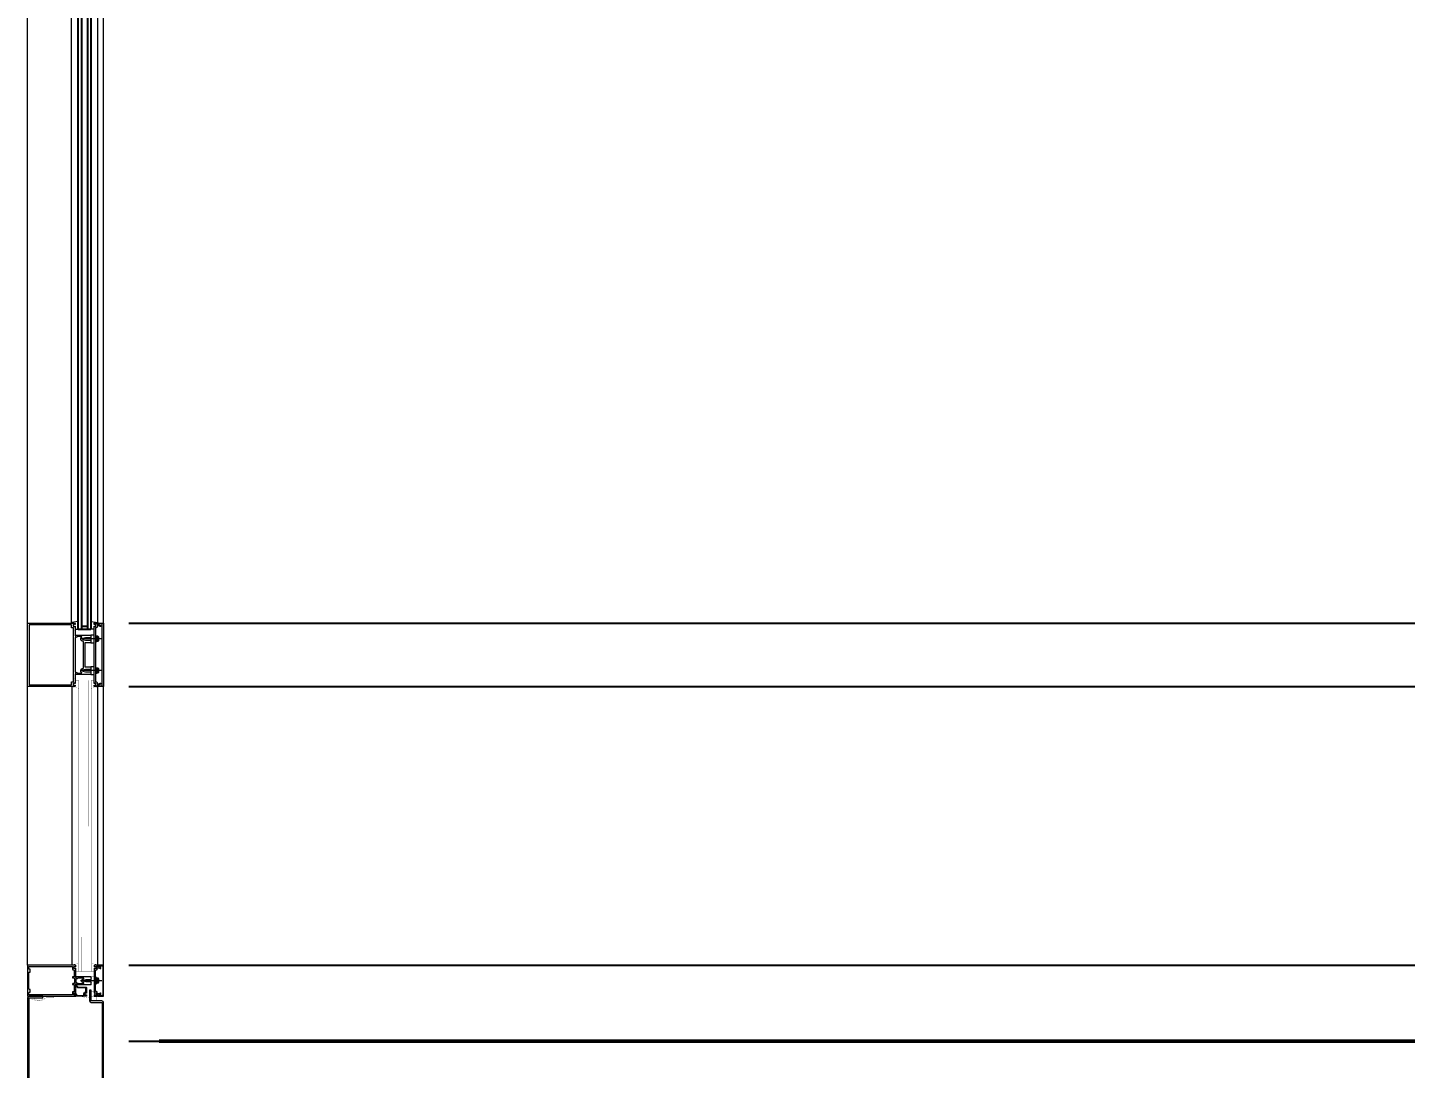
# Model space of a CAD drawing. Header units: inches. Extents: x 3850 to 5846, y -3 to 909.
# Drawn here: x 5628.9 to 5737.7, y 246.9 to 329 of the extents above; entities that cross this region are included whole.
import ezdxf

# ---------------------------------------------------------------- set-up
doc = ezdxf.new("R2010")
doc.units = ezdxf.units.IN
doc.header["$LTSCALE"] = 0.5
doc.header["$MEASUREMENT"] = 0
doc.layers.get('0').update_dxf_attribs({"lineweight": 18})
doc.layers.get('Defpoints').update_dxf_attribs({"color": 140, "lineweight": 18})
for name, color, linetype, lineweight in [('A-Anno-Dims', 211, 'Continuous', 18), ('A-Detl-Fine', 90, 'Continuous', 18), ('A-Detl-Medm', 31, 'Continuous', 25), ('A-Detl-Thin', 150, 'Continuous', 18), ('A-Detl-Wide', 213, 'Continuous', 50)]:
    doc.layers.add(name, color=color, linetype=linetype, lineweight=lineweight)
doc.styles.add('Arch-Dim', font='romans.shx', dxfattribs={"width": 0.75})
doc.dimstyles.new('Aec-Arch-I-96', dxfattribs={"dimscale": 96, "dimtxt": 0.09375, "dimasz": 0.0625, "dimexe": 0.0625, "dimexo": 0.0625, "dimgap": 0.03125, "dimtad": 1, "dimdec": 4, "dimzin": 3, "dimdsep": 46, "dimlunit": 4, "dimtxsty": 'Arch-Dim', "dimblk": 'ARCHTICK', "dimcen": 0.09375, "dimazin": 2, "dimtfac": 0.75, "dimtdec": 4, "dimtix": 1, "dimtmove": 2, "dimatfit": 2, "dimfxl": 1, "dimtolj": 1, "dimtzin": 0, "dimarcsym": 0})

# ---------------------------------------------------------------- blocks, each defined once
blk = doc.blocks.new('_ArchTick')
at = {"color": 0, "linetype": 'ByBlock', "const_width": 0.15}
blk.add_lwpolyline([(-0.5, -0.5), (0.5, 0.5)], dxfattribs=at)
blk = doc.blocks.new('*D236')
at = {"layer": 'A-Anno-Dims', "color": 0, "lineweight": -2, "transparency": 16777216}
for p, q in [((5636.92, 249), (5796.92, 249)), ((5794.92, 57), (5794.92, 249)), ((5748.92, 57), (5796.92, 57))]:
    blk.add_line(p, q, dxfattribs=at)
at = {"layer": 'Defpoints', "color": 0, "transparency": 16777216}
for p in [(5634.92, 249), (5794.92, 249), (5746.92, 57)]:
    blk.add_point(p, dxfattribs=at)
at = {"layer": 'A-Anno-Dims', "color": 0, "lineweight": -2, "transparency": 16777216, "xscale": 2, "yscale": 2, "zscale": 2}
for p, rotation in [((5794.92, 249), 90), ((5794.92, 57), 270)]:
    blk.add_blockref('_ArchTick', p, dxfattribs=dict(at, rotation=rotation))
at = {"layer": 'A-Anno-Dims', "color": 0, "transparency": 16777216, "insert": (5792.13, 153), "char_height": 3, "attachment_point": 5, "rotation": 90, "style": 'Arch-Dim'}
blk.add_mtext('\\A1;16\'-0"', dxfattribs=at)
blk = doc.blocks.new('*D237')
at = {"layer": 'A-Anno-Dims', "color": 0, "lineweight": -2, "transparency": 16777216}
for p, q in [((5636.92, 409), (5796.92, 409)), ((5794.92, 249), (5794.92, 409)), ((5636.92, 249), (5796.92, 249))]:
    blk.add_line(p, q, dxfattribs=at)
at = {"layer": 'Defpoints', "color": 0, "transparency": 16777216}
for p in [(5634.92, 409), (5794.92, 409), (5634.92, 249)]:
    blk.add_point(p, dxfattribs=at)
at = {"layer": 'A-Anno-Dims', "color": 0, "lineweight": -2, "transparency": 16777216, "xscale": 2, "yscale": 2, "zscale": 2}
for p, rotation in [((5794.92, 409), 90), ((5794.92, 249), 270)]:
    blk.add_blockref('_ArchTick', p, dxfattribs=dict(at, rotation=rotation))
at = {"layer": 'A-Anno-Dims', "color": 0, "transparency": 16777216, "insert": (5792.13, 329), "char_height": 3, "attachment_point": 5, "rotation": 90, "style": 'Arch-Dim'}
blk.add_mtext('\\A1;13\'-4"', dxfattribs=at)
blk = doc.blocks.new('*D263')
at = {"layer": 'A-Detl-Wide', "color": 0, "lineweight": -2, "transparency": 16777216}
for p, q in [((5636.92, 356), (5784.92, 356)), ((5782.92, 356), (5782.92, 282)), ((5636.92, 282), (5784.92, 282))]:
    blk.add_line(p, q, dxfattribs=at)
at = {"layer": 'Defpoints', "color": 0, "transparency": 16777216}
for p in [(5634.92, 356), (5634.92, 282), (5782.92, 282)]:
    blk.add_point(p, dxfattribs=at)
at = {"layer": 'A-Detl-Wide', "color": 0, "lineweight": -2, "transparency": 16777216, "xscale": 2, "yscale": 2, "zscale": 2}
for p, rotation in [((5782.92, 356), 90), ((5782.92, 282), 270)]:
    blk.add_blockref('_ArchTick', p, dxfattribs=dict(at, rotation=rotation))
at = {"layer": 'A-Detl-Wide', "color": 0, "transparency": 16777216, "insert": (5780.13, 319), "char_height": 3, "attachment_point": 5, "rotation": 90, "style": 'Arch-Dim'}
blk.add_mtext('\\A1;6\'-2"', dxfattribs=at)
blk = doc.blocks.new('*D264')
at = {"layer": 'A-Detl-Wide', "color": 0, "lineweight": -2, "transparency": 16777216}
for p, q in [((5782.92, 282), (5782.92, 284)), ((5636.92, 282), (5784.92, 282)), ((5782.92, 282), (5782.92, 277)), ((5636.92, 277), (5784.92, 277)), ((5782.92, 277), (5782.92, 275))]:
    blk.add_line(p, q, dxfattribs=at)
at = {"layer": 'Defpoints', "color": 0, "transparency": 16777216}
for p in [(5634.92, 282), (5634.92, 277), (5782.92, 277)]:
    blk.add_point(p, dxfattribs=at)
at = {"layer": 'A-Detl-Wide', "color": 0, "lineweight": -2, "transparency": 16777216, "xscale": 2, "yscale": 2, "zscale": 2}
for p, rotation in [((5782.92, 282), 270), ((5782.92, 277), 90)]:
    blk.add_blockref('_ArchTick', p, dxfattribs=dict(at, rotation=rotation))
at = {"layer": 'A-Detl-Wide', "color": 0, "transparency": 16777216, "insert": (5780.13, 279.5), "char_height": 3, "attachment_point": 5, "rotation": 90, "style": 'Arch-Dim'}
blk.add_mtext('\\A1;5"', dxfattribs=at)
blk = doc.blocks.new('*D265')
at = {"layer": 'A-Detl-Wide', "color": 0, "lineweight": -2, "transparency": 16777216}
for p, q in [((5636.92, 277), (5784.92, 277)), ((5782.92, 277), (5782.92, 255)), ((5636.92, 255), (5784.92, 255))]:
    blk.add_line(p, q, dxfattribs=at)
at = {"layer": 'Defpoints', "color": 0, "transparency": 16777216}
for p in [(5634.92, 277), (5634.92, 255), (5782.92, 255)]:
    blk.add_point(p, dxfattribs=at)
at = {"layer": 'A-Detl-Wide', "color": 0, "lineweight": -2, "transparency": 16777216, "xscale": 2, "yscale": 2, "zscale": 2}
for p, rotation in [((5782.92, 277), 90), ((5782.92, 255), 270)]:
    blk.add_blockref('_ArchTick', p, dxfattribs=dict(at, rotation=rotation))
at = {"layer": 'A-Detl-Wide', "color": 0, "transparency": 16777216, "insert": (5780.13, 266), "char_height": 3, "attachment_point": 5, "rotation": 90, "style": 'Arch-Dim'}
blk.add_mtext('\\A1;1\'-10"', dxfattribs=at)
blk = doc.blocks.new('*D266')
at = {"layer": 'A-Detl-Wide', "color": 0, "lineweight": -2, "transparency": 16777216}
for p, q in [((5636.92, 255), (5784.92, 255)), ((5782.92, 255), (5782.92, 249)), ((5742.42, 249), (5784.92, 249))]:
    blk.add_line(p, q, dxfattribs=at)
at = {"layer": 'Defpoints', "color": 0, "transparency": 16777216}
for p in [(5634.92, 255), (5740.42, 249), (5782.92, 249)]:
    blk.add_point(p, dxfattribs=at)
at = {"layer": 'A-Detl-Wide', "color": 0, "lineweight": -2, "transparency": 16777216, "xscale": 2, "yscale": 2, "zscale": 2}
for p, rotation in [((5782.92, 255), 90), ((5782.92, 249), 270)]:
    blk.add_blockref('_ArchTick', p, dxfattribs=dict(at, rotation=rotation))
at = {"layer": 'A-Detl-Wide', "color": 0, "transparency": 16777216, "insert": (5780.13, 252), "char_height": 3, "attachment_point": 5, "rotation": 90, "style": 'Arch-Dim'}
blk.add_mtext('\\A1;6"', dxfattribs=at)
blk = doc.blocks.new('*D267')
at = {"layer": 'A-Detl-Wide', "color": 0, "lineweight": -2, "transparency": 16777216}
for p, q in [((5742.42, 249), (5784.92, 249)), ((5782.92, 249), (5782.92, 243)), ((5636.92, 243), (5784.92, 243))]:
    blk.add_line(p, q, dxfattribs=at)
at = {"layer": 'Defpoints', "color": 0, "transparency": 16777216}
for p in [(5740.42, 249), (5634.92, 243), (5782.92, 243)]:
    blk.add_point(p, dxfattribs=at)
at = {"layer": 'A-Detl-Wide', "color": 0, "lineweight": -2, "transparency": 16777216, "xscale": 2, "yscale": 2, "zscale": 2}
for p, rotation in [((5782.92, 249), 90), ((5782.92, 243), 270)]:
    blk.add_blockref('_ArchTick', p, dxfattribs=dict(at, rotation=rotation))
at = {"layer": 'A-Detl-Wide', "color": 0, "transparency": 16777216, "insert": (5780.13, 246), "char_height": 3, "attachment_point": 5, "rotation": 90, "style": 'Arch-Dim'}
blk.add_mtext('\\A1;6"', dxfattribs=at)

msp = doc.modelspace()

# ---------------------------------------------------------------- linework, layer by layer
at = {"layer": 'A-Detl-Fine'}
for p, q in [((5632.3805, 282.06037), (5632.38024, 355.94371)), ((5634.46001, 282.06037), (5634.45975, 355.94371)), ((5632.6705, 281.52037), (5632.9205, 281.52037)), ((5634.76476, 280.74998), (5633.07095, 280.74998)), ((5634.17001, 281.52037), (5633.92001, 281.52037)), ((5634.33904, 281.00679), (5634.29904, 281.00679)), ((5634.29904, 281.00679), (5634.29904, 280.50679)), ((5634.33904, 281.00679), (5634.33904, 280.50679)), ((5634.47872, 280.9597), (5634.33904, 280.9597)), ((5634.47872, 280.85825), (5634.33904, 280.85825)), ((5634.47872, 280.65533), (5634.33904, 280.65533)), ((5634.50135, 280.94338), (5634.48265, 280.94338)), ((5634.48265, 280.94338), (5634.48265, 280.57019)), ((5634.51365, 280.90897), (5634.51365, 280.6046)), ((5634.33904, 280.50679), (5634.29904, 280.50679)), ((5634.47872, 280.55387), (5634.33904, 280.55387)), ((5634.50135, 280.57019), (5634.48265, 280.57019)), ((5634.33904, 278.50679), (5634.29904, 278.50679)), ((5634.29904, 278.50679), (5634.29904, 278.00679)), ((5634.33904, 278.50679), (5634.33904, 278.00679)), ((5634.47872, 278.4597), (5634.33904, 278.4597)), ((5634.76476, 278.24998), (5633.07095, 278.24998)), ((5634.33904, 278.00679), (5634.29904, 278.00679)), ((5634.47872, 278.35825), (5634.33904, 278.35825)), ((5634.47872, 278.15533), (5634.33904, 278.15533)), ((5634.47872, 278.05387), (5634.33904, 278.05387)), ((5634.48265, 278.44338), (5634.48265, 278.07019)), ((5634.50135, 278.44338), (5634.48265, 278.44338)), ((5634.50135, 278.07019), (5634.48265, 278.07019)), ((5634.51365, 278.40897), (5634.51365, 278.1046)), ((5632.43796, 255.05899), (5632.43835, 276.94097)), ((5632.43835, 276.94097), (5632.43835, 276.99998)), ((5634.4701, 255.05899), (5634.47049, 276.94097)), ((5634.47049, 276.94097), (5634.47049, 277.00176)), ((5632.43796, 255.05899), (5632.43796, 254.99998)), ((5634.4701, 255.05899), (5634.4701, 254.9982)), ((5634.78144, 253.77844), (5633.08763, 253.77844)), ((5634.35572, 254.03525), (5634.31572, 254.03525)), ((5634.31572, 254.03525), (5634.31572, 253.53525)), ((5634.35572, 253.53525), (5634.31572, 253.53525)), ((5634.35572, 254.03525), (5634.35572, 253.53525)), ((5634.4954, 253.98816), (5634.35572, 253.98816)), ((5634.4954, 253.88671), (5634.35572, 253.88671)), ((5634.4954, 253.68379), (5634.35572, 253.68379)), ((5634.4954, 253.58233), (5634.35572, 253.58233)), ((5634.49933, 253.97184), (5634.49933, 253.59865)), ((5634.51803, 253.97184), (5634.49933, 253.97184)), ((5634.51803, 253.59865), (5634.49933, 253.59865)), ((5634.53033, 253.93743), (5634.53033, 253.63306)), ((5633.29302, 252.49791), (5633.29302, 252.55655))]:
    msp.add_line(p, q, dxfattribs=at)
for points in [[(5632.9205, 282.1369), (5632.3805, 282.06037), (5632.3805, 282.00037), (5632.49613, 282.00037)], [(5633.92001, 282.1369), (5634.46001, 282.06037), (5634.46001, 282.00037), (5634.34438, 282.00037)]]:
    msp.add_lwpolyline(points, dxfattribs=at)
for points in [[(5634.17025, 281.06298), (5633.92025, 281.06298), (5633.92025, 280.43698), (5634.17025, 280.43698)], [(5634.17025, 278.56298), (5633.92025, 278.56298), (5633.92025, 277.93698), (5634.17025, 277.93698)]]:
    msp.add_lwpolyline(points, close=True, dxfattribs=at)
at = {"layer": 'A-Detl-Fine', "const_width": 0.01111}
for points in [[(5632.72174, 277.46867), (5632.96605, 277.46867)], [(5634.1871, 277.46867), (5633.94278, 277.46867)], [(5632.96605, 276.86619), (5632.43835, 276.94097)], [(5633.94278, 276.86619), (5634.47049, 276.94097)], [(5632.96566, 255.13377), (5632.43796, 255.05899)], [(5632.72135, 254.53129), (5632.96566, 254.53129)], [(5633.94239, 255.13377), (5634.4701, 255.05899)], [(5634.18671, 254.53129), (5633.94239, 254.53129)], [(5633.94264, 254.08431), (5634.18693, 254.08431)], [(5634.18693, 253.47257), (5633.94264, 253.47257)], [(5629.22137, 252.34039), (5629.22418, 252.35311), (5629.23186, 252.36332), (5629.24327, 252.36951)], [(5629.25167, 252.31008), (5629.2364, 252.31423), (5629.22552, 252.32511), (5629.22137, 252.34039)], [(5629.24326, 252.36951), (5629.50824, 252.43529)], [(5629.79636, 252.24492), (5629.71795, 252.24913), (5629.6404, 252.26148), (5629.56456, 252.28155), (5629.49129, 252.3089), (5629.42145, 252.34311)], [(5629.51658, 252.41829), (5629.42239, 252.34302)], [(5629.50824, 252.43527), (5629.50906, 252.43544), (5629.50992, 252.43556), (5629.51076, 252.43561)], [(5629.51076, 252.43561), (5629.51562, 252.43429), (5629.51908, 252.43083), (5629.52039, 252.42598)], [(5629.52039, 252.42598), (5629.51993, 252.42305), (5629.51861, 252.42042), (5629.51656, 252.41831)], [(5630.36169, 252.49486), (5630.31694, 252.44954), (5630.26862, 252.40831), (5630.21709, 252.37132), (5630.1627, 252.33875), (5630.10581, 252.31075), (5630.04678, 252.28748), (5629.98596, 252.2691), (5629.92371, 252.25577), (5629.86039, 252.24766), (5629.79636, 252.24492)], [(5630.40988, 252.45736), (5630.36605, 252.41263), (5630.31887, 252.3714), (5630.26867, 252.33384), (5630.21576, 252.3001), (5630.16047, 252.27034), (5630.1031, 252.24472), (5630.04398, 252.22341), (5629.98343, 252.20655), (5629.92177, 252.19432), (5629.8593, 252.18686), (5629.79636, 252.18433)], [(5630.01909, 252.49634), (5630.01909, 252.52664)], [(5630.3619, 252.49634), (5630.01909, 252.49634)], [(5630.04939, 252.55692), (5630.03412, 252.55278), (5630.02325, 252.5419), (5630.01911, 252.52664)], [(5630.04939, 252.55692), (5630.99631, 252.55692)], [(5630.99631, 252.45919), (5630.40997, 252.45919)], [(5630.99631, 252.55692), (5630.99631, 252.45919)], [(5633.29302, 252.55655), (5633.40601, 252.55655)], [(5633.82072, 252.42311), (5633.29302, 252.49791)], [(5633.57641, 253.02561), (5633.82072, 253.02561)], [(5634.18718, 252.90911), (5633.94286, 252.90911)], [(5633.94286, 252.5573), (5634.18718, 252.5573)], [(5634.38348, 252.37798), (5634.38622, 252.44095), (5634.39445, 252.50331), (5634.40817, 252.56446)], [(5634.40817, 252.1915), (5634.39445, 252.25265), (5634.38622, 252.31501), (5634.38348, 252.37798)], [(5629.25783, 252.31068), (5629.25584, 252.31037), (5629.25375, 252.31016), (5629.25167, 252.31008)], [(5629.33079, 252.32881), (5629.25786, 252.3107)], [(5629.79636, 252.18433), (5629.72606, 252.18762), (5629.65599, 252.19726), (5629.58675, 252.2129), (5629.51898, 252.23423), (5629.45328, 252.26089), (5629.39029, 252.29255), (5629.3306, 252.32888)]]:
    msp.add_lwpolyline(points, dxfattribs=at)
at = {"layer": 'A-Detl-Fine', "linetype": 'Continuous', "const_width": 0.01111}
for points in [[(5633.94264, 254.02324), (5633.94264, 254.08431)], [(5633.94264, 253.47257), (5633.94264, 253.53366)]]:
    msp.add_lwpolyline(points, dxfattribs=at)
at = {"layer": 'A-Detl-Fine'}
for centre, radius, start, end in [((5634.45934, 280.90897), 0.05431, 290.9107, 69.0893), ((5634.3488, 280.75679), 0.16485, 322.0123, 37.9877), ((5634.45934, 280.6046), 0.05431, 290.9107, 69.0893), ((5634.45934, 278.40897), 0.05431, 290.9107, 69.0893), ((5634.3488, 278.25679), 0.16485, 322.0123, 37.9877), ((5634.45934, 278.1046), 0.05431, 290.9107, 69.0893), ((5634.47602, 253.93743), 0.05431, 290.9107, 69.0893), ((5634.36548, 253.78525), 0.16485, 322.0123, 37.9877), ((5634.47602, 253.63306), 0.05431, 290.9107, 69.0893)]:
    msp.add_arc(centre, radius, start, end, dxfattribs=at)
at = {"layer": 'A-Detl-Medm', "linetype": 'Continuous'}
for p, q in [((5632.92025, 281.49998), (5632.91999, 356.47141)), ((5633.16999, 356.49133), (5633.17025, 281.49998)), ((5633.67025, 281.49998), (5633.66999, 356.49133)), ((5633.91999, 356.49133), (5633.92025, 281.49998)), ((5633.17025, 281.74998), (5633.67025, 281.74998)), ((5633.17025, 281.49998), (5632.92025, 281.49998)), ((5633.67025, 281.49998), (5633.17025, 281.49998)), ((5633.92025, 281.49998), (5633.67025, 281.49998))]:
    msp.add_line(p, q, dxfattribs=at)
at = {"layer": 'A-Detl-Medm', "linetype": 'Continuous', "const_width": 0.01111}
for points in [[(5632.96581, 277.48859), (5632.96542, 254.51137)], [(5632.96581, 277.48859), (5633.94303, 277.48859)], [(5633.2101, 277.48859), (5633.20951, 254.51137)], [(5633.69813, 254.51137), (5633.69871, 277.48859)], [(5633.94244, 254.51137), (5633.94303, 277.48859)], [(5633.2101, 277.2443), (5633.69871, 277.2443)], [(5633.20971, 254.75567), (5633.69832, 254.75567)], [(5632.96542, 254.51137), (5633.94264, 254.51137)]]:
    msp.add_lwpolyline(points, dxfattribs=at)
at = {"layer": 'A-Detl-Thin'}
for p, q in [((5628.91957, 281.99998), (5628.92001, 401.9566)), ((5634.92025, 281.99998), (5634.91986, 401.95663)), ((5628.91954, 254.99998), (5628.92008, 276.99969)), ((5634.48637, 277.00002), (5634.4568, 277.00803)), ((5634.48637, 276.99998), (5634.48637, 277.00002)), ((5634.91986, 254.99998), (5634.92025, 276.99998)), ((5632.70157, 254.99998), (5628.91971, 254.99998)), ((5628.91971, 254.99998), (5628.91971, 252.55692)), ((5629.01744, 254.7459), (5629.01744, 254.90225)), ((5629.01744, 254.90225), (5632.4475, 254.90225)), ((5629.01748, 254.7459), (5629.01744, 254.7459)), ((5629.02546, 254.71632), (5629.01748, 254.7459)), ((5629.04649, 254.69528), (5629.02546, 254.71632)), ((5629.07608, 254.68728), (5629.04649, 254.69528)), ((5629.07608, 254.68726), (5629.07608, 254.68728)), ((5629.13471, 254.68726), (5629.07608, 254.68726)), ((5629.13471, 254.45761), (5629.13471, 254.68726)), ((5632.4475, 254.90225), (5632.4475, 254.90223)), ((5632.4475, 254.90223), (5632.46228, 254.89824)), ((5632.46228, 254.89824), (5632.4728, 254.88773)), ((5632.4728, 254.88773), (5632.47679, 254.87294)), ((5632.47679, 254.87294), (5632.47681, 254.87294)), ((5632.47681, 254.87294), (5632.47681, 254.6726)), ((5632.47681, 254.6726), (5632.47682, 254.6726)), ((5632.47682, 254.6726), (5632.4795, 254.66275)), ((5632.4795, 254.66275), (5632.4865, 254.65575)), ((5632.4865, 254.65575), (5632.49635, 254.65309)), ((5632.49635, 254.65309), (5632.49635, 254.65305)), ((5632.49635, 254.65305), (5632.59896, 254.65305)), ((5632.57453, 254.78108), (5632.57453, 254.86707)), ((5632.57453, 254.86707), (5632.57455, 254.86707)), ((5632.57455, 254.78108), (5632.57453, 254.78108)), ((5632.57455, 254.86707), (5632.5812, 254.89172)), ((5632.5812, 254.75642), (5632.57455, 254.78108)), ((5632.5812, 254.89172), (5632.59873, 254.90926)), ((5632.59873, 254.73889), (5632.5812, 254.75642)), ((5632.59873, 254.90926), (5632.62339, 254.91592)), ((5632.62339, 254.73223), (5632.59873, 254.73889)), ((5632.59896, 254.65305), (5632.59896, 254.08431)), ((5632.62339, 254.91592), (5632.63366, 254.91592)), ((5632.62339, 254.73221), (5632.62339, 254.73223)), ((5632.63366, 254.73221), (5632.62339, 254.73221)), ((5632.63366, 254.91592), (5632.63366, 254.9159)), ((5632.63366, 254.9159), (5632.65656, 254.91289)), ((5632.63368, 254.73223), (5632.63366, 254.73221)), ((5632.6566, 254.73526), (5632.63368, 254.73223)), ((5632.65656, 254.91289), (5632.67772, 254.90409)), ((5632.67777, 254.74407), (5632.6566, 254.73526)), ((5632.67772, 254.90409), (5632.69602, 254.88998)), ((5632.69607, 254.75821), (5632.67777, 254.74407)), ((5632.69602, 254.88998), (5632.69607, 254.89)), ((5632.69607, 254.89), (5632.70666, 254.88564)), ((5632.70666, 254.7625), (5632.69607, 254.75815)), ((5632.69607, 254.75815), (5632.69607, 254.75821)), ((5632.70157, 254.99994), (5632.70157, 254.99998)), ((5632.71142, 254.99728), (5632.70157, 254.99994)), ((5632.70666, 254.88564), (5632.71665, 254.88977)), ((5632.71665, 254.75838), (5632.70666, 254.7625)), ((5632.71842, 254.99028), (5632.71142, 254.99728)), ((5632.71665, 254.88977), (5632.72108, 254.9003)), ((5632.72108, 254.74785), (5632.71665, 254.75838)), ((5632.72108, 254.98043), (5632.71842, 254.99028)), ((5632.72112, 254.98043), (5632.72108, 254.98043)), ((5632.72108, 254.9003), (5632.72112, 254.9003)), ((5632.72112, 254.74785), (5632.72108, 254.74785)), ((5632.72112, 254.9003), (5632.72112, 254.98043)), ((5632.72112, 254.40387), (5632.72112, 254.74785)), ((5634.42736, 254.94134), (5634.42734, 254.94134)), ((5634.42734, 254.94134), (5634.42734, 254.9218)), ((5634.42734, 254.9218), (5634.42738, 254.9218)), ((5634.43538, 254.97091), (5634.42736, 254.94134)), ((5634.42738, 254.9218), (5634.43271, 254.90208)), ((5634.43271, 254.90208), (5634.44672, 254.88807)), ((5634.45641, 254.99193), (5634.43538, 254.97091)), ((5634.44672, 254.88807), (5634.46643, 254.88274)), ((5634.48598, 254.99994), (5634.45641, 254.99193)), ((5634.46643, 254.88274), (5634.48614, 254.88808)), ((5634.91986, 254.99998), (5634.48598, 254.99998)), ((5634.48598, 254.99998), (5634.48598, 254.99994)), ((5634.48614, 254.88808), (5634.50015, 254.90209)), ((5634.50015, 254.90209), (5634.50549, 254.9218)), ((5634.50549, 254.9218), (5634.5055, 254.9218)), ((5634.5055, 254.9218), (5634.5055, 254.9511)), ((5634.5055, 254.9511), (5634.86122, 254.9511)), ((5634.86122, 254.9511), (5634.86122, 252.60578)), ((5634.91986, 252.55692), (5634.91986, 254.99998)), ((5629.01744, 253.15791), (5629.01744, 254.39897)), ((5629.01744, 254.39897), (5629.01748, 254.39897)), ((5629.01748, 254.39897), (5629.02546, 254.42856)), ((5629.02546, 254.42856), (5629.04649, 254.44959)), ((5629.04649, 254.44959), (5629.07608, 254.45759)), ((5629.07608, 254.45759), (5629.07608, 254.45761)), ((5629.07608, 254.45761), (5629.13471, 254.45761)), ((5632.47684, 254.06477), (5632.47681, 254.06477)), ((5632.47681, 254.06477), (5632.47681, 254.02567)), ((5632.47681, 254.02567), (5632.47682, 254.02567)), ((5632.47684, 253.53121), (5632.47681, 253.53121)), ((5632.47681, 253.53121), (5632.47681, 253.49212)), ((5632.47681, 253.49212), (5632.47682, 253.49212)), ((5632.47682, 254.02567), (5632.4795, 254.01583)), ((5632.47682, 253.49212), (5632.4795, 253.48227)), ((5632.47951, 254.07461), (5632.47684, 254.06477)), ((5632.47951, 253.54106), (5632.47684, 253.53121)), ((5632.4795, 254.01583), (5632.4865, 254.00883)), ((5632.4795, 253.48227), (5632.4865, 253.47527)), ((5632.4865, 254.08162), (5632.47951, 254.07461)), ((5632.4865, 253.54806), (5632.47951, 253.54106)), ((5632.49635, 254.08429), (5632.4865, 254.08162)), ((5632.4865, 254.00883), (5632.49635, 254.00617)), ((5632.49635, 253.55074), (5632.4865, 253.54806)), ((5632.4865, 253.47527), (5632.49635, 253.47261)), ((5632.59896, 254.08431), (5632.49635, 254.08431)), ((5632.49635, 254.08431), (5632.49635, 254.08429)), ((5632.49635, 254.00617), (5632.49635, 254.00615)), ((5632.49635, 254.00615), (5632.62339, 254.00615)), ((5632.62339, 253.55076), (5632.49635, 253.55076)), ((5632.49635, 253.55076), (5632.49635, 253.55074)), ((5632.49635, 253.47261), (5632.49635, 253.47257)), ((5632.49635, 253.47257), (5632.59896, 253.47257)), ((5632.59896, 253.47257), (5632.59896, 252.90383)), ((5632.62339, 254.00615), (5632.62339, 253.55076)), ((5632.70646, 254.38921), (5632.72112, 254.40387)), ((5632.72112, 254.37455), (5632.70646, 254.38921)), ((5632.72112, 254.03546), (5632.72112, 254.37455)), ((5632.72245, 254.03053), (5632.72112, 254.03546)), ((5632.78561, 253.92796), (5632.72112, 253.92796)), ((5632.72112, 253.92796), (5632.72112, 253.62894)), ((5632.72112, 253.62894), (5632.78561, 253.62894)), ((5632.72112, 253.52144), (5632.72245, 253.52637)), ((5632.72112, 253.18234), (5632.72112, 253.52144)), ((5632.72596, 254.02703), (5632.72245, 254.03053)), ((5632.72245, 253.52637), (5632.72596, 253.52987)), ((5632.73088, 254.02569), (5632.72596, 254.02703)), ((5632.72596, 253.52987), (5632.73088, 253.53121)), ((5632.72892, 253.40417), (5632.72892, 253.51166)), ((5632.72892, 253.51166), (5632.72894, 253.51166)), ((5632.72894, 253.51166), (5632.73161, 253.52151)), ((5632.73088, 254.02567), (5632.73088, 254.02569)), ((5632.78561, 254.02567), (5632.73088, 254.02567)), ((5632.73088, 253.53121), (5632.78561, 253.53121)), ((5632.73161, 253.52151), (5632.73861, 253.52852)), ((5632.73861, 253.52852), (5632.74846, 253.53119)), ((5632.74846, 253.53119), (5632.74846, 253.53121)), ((5632.74846, 253.53121), (5632.76801, 253.53121)), ((5632.76801, 253.53121), (5632.76801, 253.53117)), ((5632.76801, 253.53117), (5632.77786, 253.52851)), ((5632.77786, 253.52851), (5632.78486, 253.52151)), ((5632.78486, 253.52151), (5632.78752, 253.51166)), ((5632.78561, 253.62894), (5632.78559, 253.62892)), ((5632.78559, 253.62892), (5632.82429, 253.62175)), ((5632.79054, 254.02703), (5632.78561, 254.02571)), ((5632.78561, 254.02571), (5632.78561, 254.02567)), ((5632.78565, 253.92798), (5632.78561, 253.92796)), ((5632.78561, 253.53121), (5632.78561, 253.53119)), ((5632.78561, 253.53119), (5632.79054, 253.52987)), ((5632.82434, 253.93518), (5632.78565, 253.92798)), ((5632.78752, 253.51166), (5632.78756, 253.51166)), ((5632.78756, 253.51166), (5632.78756, 253.40417)), ((5632.79404, 254.03053), (5632.79054, 254.02703)), ((5632.79054, 253.52987), (5632.79404, 253.52637)), ((5632.79536, 254.03546), (5632.79404, 254.03053)), ((5632.79404, 253.52637), (5632.79536, 253.52144)), ((5632.79538, 254.03546), (5632.79536, 254.03546)), ((5632.79536, 253.52144), (5632.79538, 253.52144)), ((5632.79539, 254.07455), (5632.79538, 254.07455)), ((5632.79538, 254.07455), (5632.79538, 254.03546)), ((5632.79538, 253.52144), (5632.79538, 253.48235)), ((5632.79538, 253.48235), (5632.79539, 253.48235)), ((5632.79674, 254.07947), (5632.79539, 254.07455)), ((5632.79539, 253.48235), (5632.79674, 253.47743)), ((5632.80024, 254.08297), (5632.79674, 254.07947)), ((5632.79674, 253.47743), (5632.80024, 253.47394)), ((5632.80516, 254.08431), (5632.80024, 254.08297)), ((5632.80024, 253.47394), (5632.80516, 253.47261)), ((5633.94264, 254.08431), (5632.80516, 254.08431)), ((5632.80516, 253.47261), (5632.80516, 253.47257)), ((5632.80516, 253.47257), (5633.94264, 253.47257)), ((5632.82429, 253.62175), (5632.85734, 253.60153)), ((5632.85738, 253.95543), (5632.82434, 253.93518)), ((5632.85734, 253.60153), (5632.88134, 253.57034)), ((5632.88136, 253.98664), (5632.85738, 253.95543)), ((5632.88134, 253.57034), (5632.88136, 253.5703)), ((5632.88136, 253.9866), (5632.88136, 253.98664)), ((5633.3343, 253.9866), (5632.88136, 253.9866)), ((5632.88136, 253.5703), (5633.3343, 253.5703)), ((5633.18251, 253.8033), (5633.19942, 253.85022)), ((5633.18251, 253.75359), (5633.18251, 253.8033)), ((5633.19942, 253.70666), (5633.18251, 253.75359)), ((5633.19942, 253.85022), (5633.23325, 253.88879)), ((5633.23325, 253.66809), (5633.19942, 253.70666)), ((5633.23325, 253.88879), (5633.284, 253.91343)), ((5633.284, 253.64345), (5633.23325, 253.66809)), ((5633.2816, 253.79552), (5633.30929, 253.81903)), ((5633.2816, 253.76136), (5633.2816, 253.79552)), ((5633.30929, 253.73785), (5633.2816, 253.76136)), ((5633.28399, 253.91345), (5633.34188, 253.92895)), ((5633.284, 253.91343), (5633.28399, 253.91345)), ((5633.34188, 253.62793), (5633.28399, 253.64345)), ((5633.28399, 253.64345), (5633.284, 253.64345)), ((5633.30929, 253.81905), (5633.52243, 253.87617)), ((5633.30929, 253.81903), (5633.30929, 253.81905)), ((5633.30929, 253.73783), (5633.30929, 253.73785)), ((5633.52243, 253.68073), (5633.30929, 253.73783)), ((5633.3343, 253.98656), (5633.3343, 253.9866)), ((5633.35884, 253.9736), (5633.3343, 253.98656)), ((5633.3343, 253.57032), (5633.35885, 253.58329)), ((5633.3343, 253.5703), (5633.3343, 253.57032)), ((5633.34188, 253.92895), (5633.34189, 253.92897)), ((5633.34188, 253.62791), (5633.34188, 253.62793)), ((5633.36223, 253.60904), (5633.34188, 253.62791)), ((5633.34189, 253.92897), (5633.36224, 253.94786)), ((5633.36224, 253.94786), (5633.35884, 253.9736)), ((5633.35885, 253.58329), (5633.36223, 253.60904)), ((5633.52243, 253.87617), (5633.94264, 253.87617)), ((5633.94264, 253.68073), (5633.52243, 253.68073)), ((5633.94264, 254.04522), (5633.94264, 254.08431)), ((5633.9573, 254.03057), (5633.94264, 254.04522)), ((5633.94264, 254.01591), (5633.9573, 254.03057)), ((5633.94264, 253.94457), (5633.94264, 254.01591)), ((5633.9573, 253.92991), (5633.94264, 253.94457)), ((5633.94264, 253.91526), (5633.9573, 253.92991)), ((5633.94264, 253.87617), (5633.94264, 253.91526)), ((5633.94264, 253.64164), (5633.94264, 253.68073)), ((5633.9573, 253.62697), (5633.94264, 253.64164)), ((5633.94264, 253.61231), (5633.9573, 253.62697)), ((5633.94264, 253.54099), (5633.94264, 253.61231)), ((5633.9573, 253.52633), (5633.94264, 253.54099)), ((5633.94264, 253.51166), (5633.9573, 253.52633)), ((5633.94264, 253.47257), (5633.94264, 253.51166)), ((5628.91971, 252.55692), (5632.70157, 252.55692)), ((5629.01748, 253.15791), (5629.01744, 253.15791)), ((5629.01744, 252.65465), (5629.01744, 252.811)), ((5629.01744, 252.811), (5629.01748, 252.811)), ((5632.4475, 252.65465), (5629.01744, 252.65465)), ((5629.02546, 253.12833), (5629.01748, 253.15791)), ((5629.01748, 252.811), (5629.02546, 252.84058)), ((5629.04649, 253.10729), (5629.02546, 253.12833)), ((5629.02546, 252.84058), (5629.04649, 252.86162)), ((5629.07608, 253.09929), (5629.04649, 253.10729)), ((5629.04649, 252.86162), (5629.07608, 252.86962)), ((5629.07608, 253.09927), (5629.07608, 253.09929)), ((5629.13471, 253.09927), (5629.07608, 253.09927)), ((5629.07608, 252.86962), (5629.07608, 252.86964)), ((5629.07608, 252.86964), (5629.13471, 252.86964)), ((5629.13471, 252.86964), (5629.13471, 253.09927)), ((5632.4623, 252.65867), (5632.4475, 252.65467)), ((5632.4475, 252.65467), (5632.4475, 252.65465)), ((5632.47281, 252.66918), (5632.4623, 252.65867)), ((5632.47679, 252.68396), (5632.47281, 252.66918)), ((5632.47681, 252.68396), (5632.47679, 252.68396)), ((5632.47684, 252.88428), (5632.47681, 252.88428)), ((5632.47681, 252.88428), (5632.47681, 252.68396)), ((5632.47951, 252.89413), (5632.47684, 252.88428)), ((5632.4865, 252.90114), (5632.47951, 252.89413)), ((5632.49635, 252.90381), (5632.4865, 252.90114)), ((5632.59896, 252.90383), (5632.49635, 252.90383)), ((5632.49635, 252.90383), (5632.49635, 252.90381)), ((5632.57453, 252.68981), (5632.57453, 252.77582)), ((5632.57453, 252.77582), (5632.57455, 252.77582)), ((5632.57455, 252.68981), (5632.57453, 252.68981)), ((5632.57455, 252.77582), (5632.5812, 252.80048)), ((5632.5812, 252.66516), (5632.57455, 252.68981)), ((5632.5812, 252.80048), (5632.59873, 252.81801)), ((5632.59873, 252.64762), (5632.5812, 252.66516)), ((5632.59403, 252.71917), (5632.60178, 252.74002)), ((5632.60426, 252.69793), (5632.59403, 252.71917)), ((5632.59873, 252.81801), (5632.62339, 252.82467)), ((5632.62339, 252.64096), (5632.59873, 252.64762)), ((5632.60178, 252.74002), (5632.62339, 252.74943)), ((5632.60424, 252.69792), (5632.60426, 252.69793)), ((5632.64802, 252.66015), (5632.60424, 252.69792)), ((5632.62339, 252.82467), (5632.63366, 252.82467)), ((5632.62339, 252.74943), (5632.72112, 252.74943)), ((5632.63366, 252.64096), (5632.62339, 252.64096)), ((5632.63366, 252.82467), (5632.63366, 252.82466)), ((5632.63366, 252.82466), (5632.65656, 252.82164)), ((5632.63368, 252.64098), (5632.63366, 252.64096)), ((5632.6566, 252.64401), (5632.63368, 252.64098)), ((5632.64804, 252.66019), (5632.64802, 252.66015)), ((5632.65853, 252.65663), (5632.64804, 252.66019)), ((5632.65656, 252.82164), (5632.67772, 252.81284)), ((5632.67777, 252.65282), (5632.6566, 252.64401)), ((5632.66807, 252.661), (5632.65853, 252.65663)), ((5632.67223, 252.67126), (5632.66807, 252.661)), ((5632.67224, 252.67126), (5632.67223, 252.67126)), ((5632.72112, 252.69081), (5632.67224, 252.69081)), ((5632.67224, 252.69081), (5632.67224, 252.67126)), ((5632.67772, 252.81284), (5632.69602, 252.79873)), ((5632.69607, 252.66696), (5632.67777, 252.65282)), ((5632.69602, 252.79873), (5632.69607, 252.79873)), ((5632.69607, 252.79873), (5632.70666, 252.79438)), ((5632.70666, 252.67126), (5632.69607, 252.66691)), ((5632.69607, 252.66691), (5632.69607, 252.66696)), ((5632.70157, 252.55696), (5632.71142, 252.55962)), ((5632.70157, 252.55692), (5632.70157, 252.55696)), ((5632.70646, 253.16769), (5632.72112, 253.18234)), ((5632.72112, 253.15303), (5632.70646, 253.16769)), ((5632.70666, 252.79438), (5632.71665, 252.7985)), ((5632.71665, 252.66713), (5632.70666, 252.67126)), ((5632.71142, 252.55962), (5632.71842, 252.56662)), ((5632.71665, 252.7985), (5632.72108, 252.80904)), ((5632.72108, 252.6566), (5632.71665, 252.66713)), ((5632.71842, 252.56662), (5632.72108, 252.57647)), ((5632.72108, 252.80904), (5632.72112, 252.80904)), ((5632.72112, 252.6566), (5632.72108, 252.6566)), ((5632.72108, 252.57647), (5632.72112, 252.57647)), ((5632.72112, 252.80904), (5632.72112, 253.15303)), ((5632.72112, 252.74943), (5632.72112, 252.74941)), ((5632.72112, 252.74941), (5632.7507, 252.74143)), ((5632.72112, 252.57647), (5632.72112, 252.69081)), ((5632.72112, 252.57647), (5632.72112, 252.6566)), ((5632.72379, 252.56662), (5632.72112, 252.57647)), ((5632.7308, 252.55961), (5632.72379, 252.56662)), ((5632.72894, 253.40417), (5632.72892, 253.40417)), ((5632.73094, 253.38896), (5632.72894, 253.40417)), ((5632.74064, 252.55694), (5632.7308, 252.55961)), ((5632.73677, 253.3749), (5632.73094, 253.38896)), ((5632.74611, 253.36272), (5632.73677, 253.3749)), ((5632.74064, 252.55692), (5632.74064, 252.55694)), ((5633.55664, 252.55692), (5632.74064, 252.55692)), ((5632.74611, 253.3627), (5632.74611, 253.36272)), ((5632.86825, 253.24056), (5632.74611, 253.3627)), ((5632.7507, 252.74143), (5632.77173, 252.7204)), ((5632.77173, 252.7204), (5632.77972, 252.69083)), ((5632.77972, 252.69083), (5632.77974, 252.69081)), ((5632.77974, 252.69081), (5632.77974, 252.61556)), ((5632.77974, 252.61556), (5633.37096, 252.61556)), ((5632.78756, 253.40417), (5632.90972, 253.28201)), ((5632.86827, 253.24056), (5632.86825, 253.24056)), ((5632.88045, 253.23122), (5632.86827, 253.24056)), ((5632.89451, 253.2254), (5632.88045, 253.23122)), ((5632.90972, 253.22339), (5632.89451, 253.2254)), ((5632.90972, 253.28201), (5633.51755, 253.28201)), ((5633.51755, 253.22339), (5632.90972, 253.22339)), ((5633.37096, 252.61556), (5633.37096, 252.77582)), ((5633.37096, 252.77582), (5633.37098, 252.77582)), ((5633.37098, 252.77582), (5633.38563, 252.83007)), ((5633.38563, 252.83007), (5633.4242, 252.86864)), ((5633.4242, 252.86864), (5633.47846, 252.8833)), ((5633.42962, 252.77582), (5633.4296, 252.77582)), ((5633.4296, 252.77582), (5633.4296, 252.68981)), ((5633.4296, 252.68981), (5633.42962, 252.68981)), ((5633.43629, 252.80046), (5633.42962, 252.77582)), ((5633.42962, 252.68981), (5633.43629, 252.66517)), ((5633.45381, 252.81798), (5633.43629, 252.80046)), ((5633.43629, 252.66517), (5633.45381, 252.64766)), ((5633.47846, 252.82466), (5633.45381, 252.81798)), ((5633.45381, 252.64766), (5633.47846, 252.64098)), ((5633.47846, 252.8833), (5633.47846, 252.88331)), ((5633.47846, 252.88331), (5633.51755, 252.88331)), ((5633.48872, 252.82467), (5633.47846, 252.82467)), ((5633.47846, 252.82467), (5633.47846, 252.82466)), ((5633.47846, 252.64098), (5633.47846, 252.64096)), ((5633.47846, 252.64096), (5633.48872, 252.64096)), ((5633.48872, 252.82466), (5633.48872, 252.82467)), ((5633.51162, 252.82162), (5633.48872, 252.82466)), ((5633.48872, 252.64096), (5633.48874, 252.64098)), ((5633.48874, 252.64098), (5633.51166, 252.64403)), ((5633.53278, 252.81282), (5633.51162, 252.82162)), ((5633.51166, 252.64403), (5633.53282, 252.65285)), ((5633.51755, 253.28201), (5633.51755, 253.28199)), ((5633.51755, 253.28199), (5633.54712, 253.27401)), ((5633.51755, 252.88331), (5633.51755, 253.22339)), ((5633.5511, 252.79871), (5633.53278, 252.81282)), ((5633.53282, 252.65285), (5633.55114, 252.66696)), ((5633.54712, 253.27401), (5633.56815, 253.25299)), ((5633.55114, 252.79873), (5633.5511, 252.79871)), ((5633.56172, 252.79437), (5633.55114, 252.79873)), ((5633.55114, 252.66691), (5633.56172, 252.67126)), ((5633.55114, 252.66696), (5633.55114, 252.66691)), ((5633.56649, 252.55962), (5633.55664, 252.55696)), ((5633.55664, 252.55696), (5633.55664, 252.55692)), ((5633.57172, 252.7985), (5633.56172, 252.79437)), ((5633.56172, 252.67126), (5633.57172, 252.66713)), ((5633.57349, 252.56662), (5633.56649, 252.55962)), ((5633.56815, 253.25299), (5633.57614, 253.22341)), ((5633.57614, 252.80904), (5633.57172, 252.7985)), ((5633.57172, 252.66713), (5633.57614, 252.6566)), ((5633.57614, 252.57647), (5633.57349, 252.56662)), ((5633.57614, 253.22341), (5633.57618, 253.22339)), ((5633.57618, 252.80904), (5633.57614, 252.80904)), ((5633.57614, 252.6566), (5633.57618, 252.6566)), ((5633.57618, 252.57647), (5633.57614, 252.57647)), ((5633.57618, 253.22339), (5633.57618, 252.80904)), ((5633.57618, 252.6566), (5633.57618, 252.57647)), ((5634.42738, 252.63511), (5634.42734, 252.63511)), ((5634.42734, 252.63511), (5634.42734, 252.61556)), ((5634.42734, 252.61556), (5634.42738, 252.61556)), ((5634.43271, 252.65481), (5634.42738, 252.63511)), ((5634.42738, 252.61556), (5634.43539, 252.58599)), ((5634.44672, 252.66882), (5634.43271, 252.65481)), ((5634.43539, 252.58599), (5634.45641, 252.56497)), ((5634.46643, 252.67416), (5634.44672, 252.66882)), ((5634.45641, 252.56497), (5634.48598, 252.55696)), ((5634.48614, 252.66883), (5634.46643, 252.67416)), ((5634.48598, 252.55696), (5634.48598, 252.55692)), ((5634.48598, 252.55692), (5634.91986, 252.55692)), ((5634.50015, 252.65483), (5634.48614, 252.66883)), ((5634.50549, 252.63511), (5634.50015, 252.65483)), ((5634.5055, 252.63511), (5634.50549, 252.63511)), ((5634.5055, 252.60578), (5634.5055, 252.63511)), ((5634.86122, 252.60578), (5634.5055, 252.60578))]:
    msp.add_line(p, q, dxfattribs=at)
for points in [[(5633.92025, 280.91998), (5633.93525, 280.90498), (5633.92025, 280.88998), (5633.92025, 280.84998), (5633.49025, 280.84998), (5633.27214, 280.79154, 0.767326988), (5633.27214, 280.70842), (5633.49025, 280.64998), (5633.92025, 280.64998), (5633.92025, 280.60998), (5633.93525, 280.59498), (5633.92025, 280.57998), (5633.92025, 280.50698), (5633.93525, 280.49198), (5633.92025, 280.47698), (5633.92025, 280.43698), (5633.45273, 280.43698), (5633.45273, 278.56298), (5633.92025, 278.56298), (5633.92025, 278.52298), (5633.93525, 278.50798), (5633.92025, 278.49298), (5633.92025, 278.41998), (5633.93525, 278.40498), (5633.92025, 278.38998), (5633.92025, 278.34998), (5633.49025, 278.34998), (5633.27214, 278.29154, 0.767326988), (5633.27214, 278.20842), (5633.49025, 278.14998), (5633.92025, 278.14998), (5633.92025, 278.10998), (5633.93525, 278.09498), (5633.92025, 278.07998), (5633.92025, 278.00698), (5633.93525, 277.99198), (5633.92025, 277.97698), (5633.92025, 277.93698), (5632.75625, 277.93698, -0.414213562), (5632.74625, 277.94698), (5632.74625, 277.98698, 0.414213562), (5632.73625, 277.99698), (5632.68025, 277.99698, 0.414213562), (5632.67025, 277.98698), (5632.67025, 277.63998), (5632.65525, 277.62498), (5632.67025, 277.60998), (5632.67025, 277.25798, -0.669376495), (5632.64461, 277.24741, 0.199772927), (5632.58076, 277.27398), (5632.57025, 277.27398, 0.414213562), (5632.52025, 277.22398), (5632.52025, 277.13598, 0.414213562), (5632.57025, 277.08598), (5632.58076, 277.08598, 0.199772927), (5632.64461, 277.11255, -0.669376495), (5632.67025, 277.10198), (5632.67025, 277.01998, -0.414213562), (5632.65025, 276.99998), (5628.91959, 276.99998), (5628.91957, 281.99998), (5632.65025, 281.99998, -0.414213562), (5632.67025, 281.97998), (5632.67025, 281.89798, -0.669376495), (5632.64461, 281.88741, 0.199772927), (5632.58076, 281.91398), (5632.57025, 281.91398, 0.414213562), (5632.52025, 281.86398), (5632.52025, 281.77598, 0.414213562), (5632.57025, 281.72598), (5632.58076, 281.72598, 0.199772927), (5632.64461, 281.75255, -0.669376495), (5632.67025, 281.74198), (5632.67025, 281.38998), (5632.65525, 281.37498), (5632.67025, 281.35998), (5632.67025, 281.01298, 0.414213562), (5632.68025, 281.00298), (5632.73625, 281.00298, 0.414213562), (5632.74625, 281.01298), (5632.74625, 281.05298, -0.414213562), (5632.75625, 281.06298), (5633.92025, 281.06298), (5633.92025, 281.02298), (5633.93525, 281.00798), (5633.92025, 280.99298)], [(5632.41525, 281.61998, -0.414213562), (5632.39525, 281.63998), (5632.39525, 281.84498, 0.414213562), (5632.36525, 281.87498), (5629.04457, 281.87498), (5629.04457, 277.12498), (5632.36525, 277.12498, 0.414213562), (5632.39525, 277.15498), (5632.39525, 277.35998, -0.414213562), (5632.41525, 277.37998), (5632.54525, 277.37998), (5632.54525, 281.61998)], [(5634.29525, 277.94998), (5634.27025, 277.92498), (5634.27025, 277.37398), (5634.34625, 277.37398, -0.414213562), (5634.40625, 277.31398), (5634.40625, 277.19998), (5634.54108, 277.19998), (5634.64625, 277.2607, -1), (5634.68625, 277.19142), (5634.50362, 277.08598, 0.849090459), (5634.40625, 277.06998), (5634.40625, 277.02998, -0.414213562), (5634.37625, 276.99998), (5634.19025, 276.99998, -0.414213562), (5634.17025, 277.01998), (5634.17025, 277.10198, -0.669376495), (5634.19589, 277.11255, 0.199772927), (5634.25974, 277.08598), (5634.27025, 277.08598, 0.414213562), (5634.32025, 277.13598), (5634.32025, 277.22398, 0.414213562), (5634.27025, 277.27398), (5634.25974, 277.27398, 0.199772927), (5634.19589, 277.24741, -0.669376495), (5634.17025, 277.25798), (5634.17025, 278.02498), (5634.15525, 278.03998), (5634.17025, 278.05498), (5634.17025, 278.44498), (5634.15525, 278.45998), (5634.17025, 278.47498), (5634.17025, 280.52498), (5634.15525, 280.53998), (5634.17025, 280.55498), (5634.17025, 280.94498), (5634.15525, 280.95998), (5634.17025, 280.97498), (5634.17025, 281.74198, -0.669376495), (5634.19589, 281.75255, 0.199772927), (5634.25974, 281.72598), (5634.27025, 281.72598, 0.414213562), (5634.32025, 281.77598), (5634.32025, 281.86398, 0.414213562), (5634.27025, 281.91398), (5634.25974, 281.91398, 0.199772927), (5634.19589, 281.88741, -0.669376495), (5634.17025, 281.89798), (5634.17025, 281.97998, -0.414213562), (5634.19025, 281.99998), (5634.37625, 281.99998, -0.414213562), (5634.40625, 281.96998), (5634.40625, 281.92998, 0.849090459), (5634.50362, 281.91398), (5634.68625, 281.80854, -1), (5634.64625, 281.73926), (5634.54108, 281.79998), (5634.40625, 281.79998), (5634.40625, 281.68598, -0.414213562), (5634.34625, 281.62598), (5634.27025, 281.62598), (5634.27025, 281.07498), (5634.29525, 281.04998), (5634.29525, 280.76498), (5634.28025, 280.74998), (5634.29525, 280.73498), (5634.29525, 280.44998), (5634.27025, 280.42498), (5634.27025, 278.57498), (5634.29525, 278.54998), (5634.29525, 278.26498), (5634.28025, 278.24998), (5634.29525, 278.23498)], [(5634.49625, 277.06198), (5634.82025, 277.06198), (5634.82025, 281.93798), (5634.49625, 281.93798), (5634.49625, 281.91998, -1), (5634.41625, 281.91998), (5634.41625, 281.93998, -0.414213562), (5634.47625, 281.99998), (5634.92025, 281.99998), (5634.92025, 276.99998), (5634.47625, 276.99998, -0.414213562), (5634.41625, 277.05998), (5634.41625, 277.07998, -1), (5634.49625, 277.07998)], [(5633.30549, 280.57008), (5633.23979, 280.58768, -0.624437531), (5633.18199, 280.88404, 0.719425495), (5633.1639, 280.93798), (5632.8485, 280.93798, -0.25049165), (5632.73625, 280.87798), (5632.67025, 280.87798), (5632.67025, 278.12198), (5632.73625, 278.12198, -0.25049165), (5632.8485, 278.06198), (5633.1639, 278.06198, 0.719425495), (5633.18199, 278.11592, -0.624437531), (5633.23979, 278.41228), (5633.30549, 278.42988, 0.339454259), (5633.32773, 278.45886), (5633.32773, 280.5411, 0.339454259)], [(5629.04471, 252.55692, 0.414213562), (5628.91971, 252.43192), (5628.91971, 245.56804, 0.414213562), (5629.04471, 245.44304), (5630.13562, 245.44304), (5630.13562, 245.5652), (5629.05749, 245.5652, -0.414213562), (5629.04187, 245.58082), (5629.04187, 252.41914, -0.414213562), (5629.05749, 252.43476), (5630.13562, 252.43476), (5630.13562, 252.55692)], [(5634.91984, 245.93449), (5634.91984, 252.06547, 0.414213562), (5634.79484, 252.19047), (5633.95826, 252.19047, -0.414213562), (5633.94264, 252.20609), (5633.94264, 253.04554), (5633.82048, 253.04554), (5633.82048, 252.19331, 0.414213562), (5633.94548, 252.06831), (5634.78206, 252.06831, -0.414213562), (5634.79768, 252.05269), (5634.79768, 245.94728, -0.414213562), (5634.78206, 245.93165), (5633.94548, 245.93165, 0.414213562), (5633.82048, 245.80665), (5633.82048, 244.95443), (5633.94264, 244.95443), (5633.94264, 245.79387, -0.414213562), (5633.95826, 245.80949), (5634.79484, 245.80949, 0.414213562)]]:
    msp.add_lwpolyline(points, format="xyb", close=True, dxfattribs=at)
msp.add_lwpolyline([(5634.65209, 254.74519), (5634.65211, 254.74521), (5634.67185, 254.73998), (5634.69099, 254.74512), (5634.70547, 254.75952), (5634.7107, 254.77926), (5634.70556, 254.79839), (5634.69116, 254.81288), (5634.69118, 254.8129), (5634.51272, 254.91592), (5634.5127, 254.91596), (5634.4802, 254.88441), (5634.43832, 254.89128), (5634.41759, 254.93156), (5634.41756, 254.93156), (5634.41756, 254.97065), (5634.41754, 254.97065), (5634.41353, 254.98544), (5634.40303, 254.99594), (5634.38825, 254.99994), (5634.38825, 254.99998), (5634.20648, 254.99998), (5634.20648, 254.99994), (5634.19663, 254.99728), (5634.18964, 254.99028), (5634.18697, 254.98043), (5634.18693, 254.98043), (5634.18693, 254.9003), (5634.18695, 254.9003), (5634.1914, 254.88977), (5634.2014, 254.88564), (5634.21198, 254.89), (5634.21201, 254.88994), (5634.2303, 254.90407), (5634.25147, 254.91288), (5634.2744, 254.9159), (5634.2744, 254.91592), (5634.28466, 254.91592), (5634.28466, 254.9159), (5634.30931, 254.90926), (5634.32684, 254.89173), (5634.3335, 254.86707), (5634.33352, 254.86707), (5634.33352, 254.78108), (5634.3335, 254.78108), (5634.32685, 254.75644), (5634.30933, 254.73891), (5634.28466, 254.73224), (5634.28466, 254.73221), (5634.2744, 254.73221), (5634.2744, 254.73223), (5634.25148, 254.73525), (5634.23032, 254.74406), (5634.21201, 254.75819), (5634.21198, 254.75815), (5634.2014, 254.7625), (5634.19141, 254.75838), (5634.18697, 254.74785), (5634.18693, 254.74785), (5634.18693, 253.99833), (5634.17229, 253.98367), (5634.18693, 253.969), (5634.18693, 253.58788), (5634.17229, 253.57324), (5634.18693, 253.55857), (5634.18693, 252.80904), (5634.18695, 252.80904), (5634.1914, 252.7985), (5634.2014, 252.79438), (5634.21198, 252.79873), (5634.21201, 252.79869), (5634.2303, 252.81282), (5634.25147, 252.82163), (5634.2744, 252.82466), (5634.2744, 252.82467), (5634.28466, 252.82467), (5634.28466, 252.82466), (5634.30931, 252.81801), (5634.32684, 252.80049), (5634.3335, 252.77582), (5634.33352, 252.77582), (5634.33352, 252.68981), (5634.3335, 252.68981), (5634.32685, 252.66517), (5634.30933, 252.64764), (5634.28466, 252.64098), (5634.28466, 252.64096), (5634.2744, 252.64096), (5634.2744, 252.64098), (5634.25148, 252.644), (5634.23032, 252.65281), (5634.21201, 252.66694), (5634.21198, 252.66691), (5634.2014, 252.67126), (5634.19141, 252.66713), (5634.18697, 252.6566), (5634.18693, 252.6566), (5634.18693, 252.57647), (5634.18697, 252.57647), (5634.18964, 252.56662), (5634.19663, 252.55962), (5634.20648, 252.55696), (5634.20648, 252.55692), (5634.38825, 252.55692), (5634.38825, 252.55694), (5634.40303, 252.56094), (5634.41354, 252.57146), (5634.41754, 252.58623), (5634.41756, 252.58623), (5634.41756, 252.62532), (5634.41759, 252.62532), (5634.4383, 252.6656), (5634.48018, 252.67249), (5634.5127, 252.64096), (5634.51272, 252.64096), (5634.69118, 252.744), (5634.69118, 252.74404), (5634.70558, 252.75852), (5634.7107, 252.77765), (5634.70545, 252.79739), (5634.69098, 252.81179), (5634.67185, 252.81693), (5634.65211, 252.81169), (5634.65209, 252.81171), (5634.54931, 252.75236), (5634.41756, 252.75236), (5634.41756, 252.86377), (5634.41754, 252.86378), (5634.40952, 252.89335), (5634.38851, 252.91436), (5634.35894, 252.92237), (5634.35894, 252.92241), (5634.28466, 252.92241), (5634.28466, 253.46084), (5634.30909, 253.48529), (5634.30909, 253.7638), (5634.29443, 253.77844), (5634.30909, 253.79311), (5634.30909, 254.07161), (5634.28466, 254.09604), (5634.28466, 254.6345), (5634.35894, 254.6345), (5634.35894, 254.63452), (5634.38852, 254.64253), (5634.40954, 254.66356), (5634.41754, 254.69313), (5634.41756, 254.69312), (5634.41756, 254.80452), (5634.54931, 254.80452)], close=True, dxfattribs=at)
at = {"layer": 'A-Detl-Wide'}
msp.add_line((5819.2518, 248.99998), (5639.30701, 248.99988), dxfattribs=at)

# ---------------------------------------------------------------- dimensions: what is measured, and where the dimension line sits
at = {"layer": 'A-Anno-Dims'}
for base, p1, p2, picture, middle in [((5794.92031, 409.00428), (5634.91997, 249.00228), (5634.91997, 409.00428), '*D237', (5792.13459, 329.00328)), ((5794.92031, 249.00228), (5746.91997, 56.99998), (5634.91997, 249.00228), '*D236', (5792.13459, 153.00113))]:
    dim = msp.add_linear_dim(base=base, p1=p1, p2=p2, angle=90, dimstyle='Aec-Arch-I-96', override={"dimscale": 32}, dxfattribs=at)
    dim.commit()
    dim.dimension.update_dxf_attribs({"geometry": picture, "text_midpoint": middle})
at = {"layer": 'A-Detl-Wide'}
for base, p1, p2, picture, middle in [((5782.92008, 281.99988), (5634.92016, 356.00258), (5634.92021, 281.99988), '*D263', (5780.13437, 319.00123)), ((5782.92008, 276.99988), (5634.92021, 281.99988), (5634.92021, 276.99988), '*D264', (5780.13437, 279.49988)), ((5782.92008, 254.99988), (5634.92021, 276.99988), (5634.91986, 254.99988), '*D265', (5780.13437, 265.99988)), ((5782.92008, 249.00268), (5634.91986, 254.99988), (5740.41901, 249.00268), '*D266', (5780.13437, 252.00128)), ((5782.92008, 242.99988), (5740.41901, 249.00268), (5634.91986, 242.99988), '*D267', (5780.13437, 246.00128))]:
    dim = msp.add_linear_dim(base=base, p1=p1, p2=p2, angle=90, dimstyle='Aec-Arch-I-96', override={"dimscale": 32}, dxfattribs=at)
    dim.commit()
    dim.dimension.update_dxf_attribs({"geometry": picture, "text_midpoint": middle})

doc.saveas('drawing.dxf')
